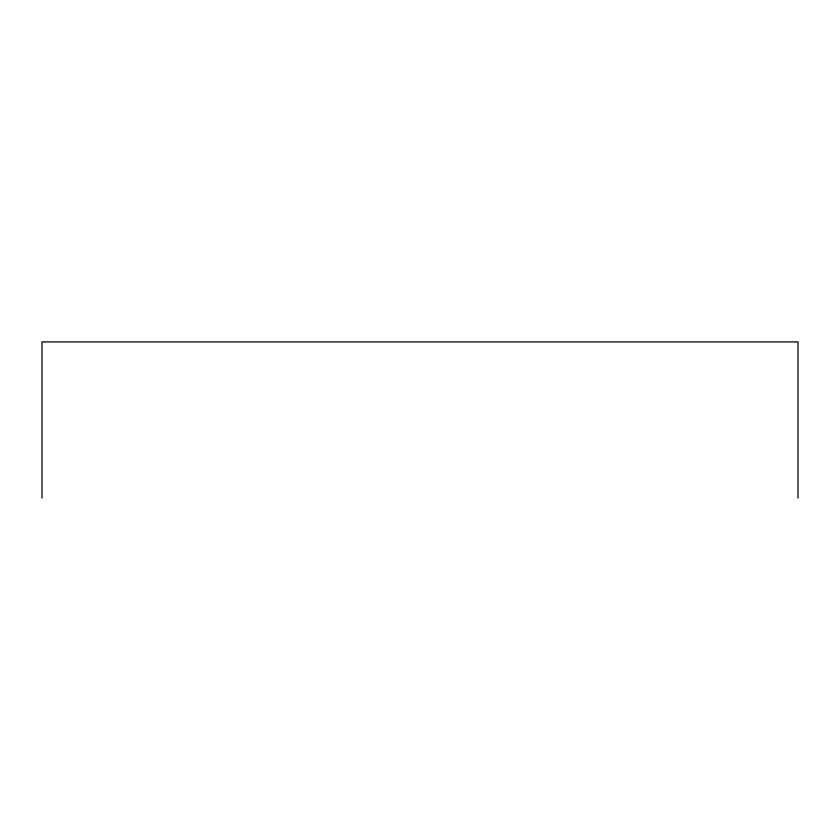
<?xml version="1.0" encoding="UTF-8"?>
<svg xmlns="http://www.w3.org/2000/svg" width="840" height="840" viewBox="0 0 840 840"><rect width="100%" height="100%" fill="white"/><g stroke="black" fill="none" stroke-linecap="round" stroke-linejoin="round"><path stroke-width="1.26" d="M798 498.089L798 341.911L42 341.911L42 498.089"/></g></svg>
